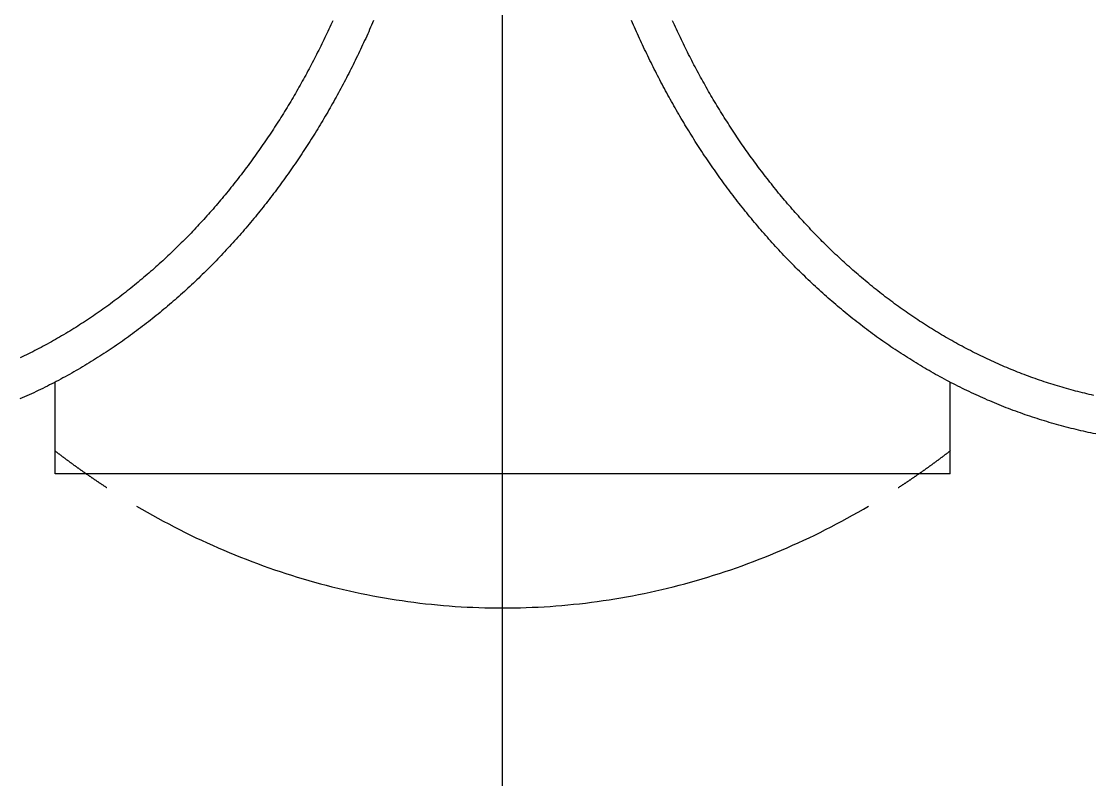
# Model space of a CAD drawing. Extents: x -19.7 to 11.1, y -32.4 to 38.9.
# Drawn here: x -3.23 to 3.96, y 22.77 to 27.85 of the extents above; entities that cross this region are included whole.
import ezdxf

# ---------------------------------------------------------------- set-up
doc = ezdxf.new("R2010")
doc.units = 0
doc.linetypes.add('CENTER', pattern=[50.8, 31.75, -6.35, 6.35, -6.35])
doc.layers.get('0').update_dxf_attribs({"linetype": 'CONTINUOUS'})
doc.layers.add('CENTER', color=1, linetype='CENTER')

msp = doc.modelspace()

# ---------------------------------------------------------------- linework, layer by layer
at = {"color": 7, "linetype": 'CONTINUOUS'}
for p, q in [((-3, 24.820271), (-3, 25.433646)), ((3, 24.820271), (3, 25.433646)), ((3, 24.820271), (-3, 24.820271))]:
    msp.add_line(p, q, dxfattribs=at)
at = {"color": 7}
for points in [[(-0.865237, 27.8571, 0), (-0.871691, 27.8421, 0), (-0.878186, 27.8272, 0), (-0.884723, 27.8122, 0), (-0.891302, 27.7973, 0), (-0.897923, 27.7824, 0), (-0.904586, 27.7675, 0), (-0.911291, 27.7526, 0), (-0.918038, 27.7378, 0), (-0.924828, 27.7229, 0), (-0.931659, 27.7081, 0), (-0.938533, 27.6933, 0), (-0.945449, 27.6785, 0), (-0.952407, 27.6638, 0), (-0.959407, 27.649, 0), (-0.96645, 27.6343, 0), (-0.973535, 27.6195, 0), (-0.980663, 27.6048, 0), (-0.987833, 27.5902, 0), (-0.995046, 27.5755, 0), (-1.0023, 27.5609, 0), (-1.0096, 27.5462, 0), (-1.01694, 27.5316, 0), (-1.02432, 27.517, 0), (-1.03175, 27.5025, 0), (-1.03922, 27.4879, 0), (-1.04673, 27.4734, 0), (-1.05428, 27.4589, 0), (-1.06188, 27.4444, 0), (-1.06952, 27.4299, 0), (-1.0772, 27.4155, 0), (-1.08492, 27.401, 0), (-1.09269, 27.3866, 0), (-1.1005, 27.3722, 0), (-1.10836, 27.3578, 0), (-1.11625, 27.3435, 0), (-1.12419, 27.3292, 0), (-1.13218, 27.3148, 0), (-1.1402, 27.3006, 0), (-1.14827, 27.2863, 0), (-1.15638, 27.272, 0), (-1.16454, 27.2578, 0), (-1.17274, 27.2436, 0), (-1.18098, 27.2294, 0), (-1.18926, 27.2153, 0), (-1.19758, 27.2012, 0), (-1.20595, 27.1871, 0), (-1.21436, 27.173, 0), (-1.22281, 27.1589, 0), (-1.23131, 27.1449, 0), (-1.23985, 27.1309, 0), (-1.24843, 27.1169, 0), (-1.25705, 27.1029, 0), (-1.26572, 27.089, 0), (-1.27442, 27.0751, 0), (-1.28318, 27.0612, 0), (-1.29197, 27.0474, 0), (-1.3008, 27.0335, 0), (-1.30968, 27.0197, 0), (-1.3186, 27.006, 0), (-1.32757, 26.9922, 0), (-1.33657, 26.9785, 0), (-1.34562, 26.9648, 0), (-1.35471, 26.9511, 0), (-1.36385, 26.9375, 0), (-1.37302, 26.9239, 0), (-1.38224, 26.9103, 0), (-1.3915, 26.8968, 0), (-1.40081, 26.8832, 0), (-1.41016, 26.8697, 0), (-1.41955, 26.8563, 0), (-1.42898, 26.8428, 0), (-1.43845, 26.8294, 0), (-1.44797, 26.816, 0), (-1.45753, 26.8027, 0), (-1.46713, 26.7894, 0), (-1.47678, 26.7761, 0), (-1.48647, 26.7628, 0), (-1.4962, 26.7496, 0), (-1.50597, 26.7364, 0), (-1.51578, 26.7232, 0), (-1.52564, 26.7101, 0), (-1.53554, 26.697, 0), (-1.54549, 26.6839, 0), (-1.55547, 26.6709, 0), (-1.5655, 26.6579, 0), (-1.57557, 26.6449, 0), (-1.58569, 26.6319, 0), (-1.59585, 26.619, 0), (-1.60605, 26.6061, 0), (-1.61629, 26.5933, 0), (-1.62657, 26.5805, 0), (-1.6369, 26.5677, 0), (-1.64727, 26.555, 0), (-1.65768, 26.5422, 0), (-1.66814, 26.5296, 0), (-1.67864, 26.5169, 0), (-1.68918, 26.5043, 0), (-1.69976, 26.4917, 0), (-1.71039, 26.4792, 0), (-1.72106, 26.4667, 0), (-1.73177, 26.4542, 0), (-1.74252, 26.4418, 0), (-1.75332, 26.4294, 0), (-1.76416, 26.417, 0), (-1.77504, 26.4047, 0), (-1.78597, 26.3924, 0), (-1.79693, 26.3801, 0), (-1.80795, 26.3679, 0), (-1.819, 26.3557, 0), (-1.83009, 26.3436, 0), (-1.84123, 26.3315, 0), (-1.85241, 26.3194, 0), (-1.86364, 26.3074, 0), (-1.87491, 26.2954, 0), (-1.88622, 26.2834, 0), (-1.89757, 26.2715, 0), (-1.90896, 26.2596, 0), (-1.9204, 26.2478, 0), (-1.93189, 26.236, 0), (-1.94341, 26.2242, 0), (-1.95498, 26.2125, 0), (-1.9666, 26.2008, 0), (-1.97826, 26.1891, 0), (-1.98996, 26.1775, 0), (-2.00171, 26.1659, 0), (-2.0135, 26.1544, 0), (-2.02533, 26.1429, 0), (-2.03721, 26.1314, 0), (-2.04913, 26.12, 0), (-2.0611, 26.1087, 0), (-2.07311, 26.0973, 0), (-2.08516, 26.086, 0), (-2.09726, 26.0748, 0), (-2.1094, 26.0636, 0), (-2.12158, 26.0524, 0), (-2.13381, 26.0413, 0), (-2.14608, 26.0302, 0), (-2.1584, 26.0192, 0), (-2.17076, 26.0082, 0), (-2.18317, 25.9972, 0), (-2.19561, 25.9863, 0), (-2.20811, 25.9754, 0), (-2.22064, 25.9646, 0), (-2.23322, 25.9538, 0), (-2.24584, 25.9431, 0), (-2.25851, 25.9324, 0), (-2.27122, 25.9218, 0), (-2.28397, 25.9112, 0), (-2.29677, 25.9006, 0), (-2.30961, 25.8901, 0), (-2.3225, 25.8797, 0), (-2.33543, 25.8693, 0), (-2.3484, 25.8589, 0), (-2.36142, 25.8486, 0), (-2.37448, 25.8383, 0), (-2.38758, 25.8281, 0), (-2.40073, 25.8179, 0), (-2.41392, 25.8078, 0), (-2.42716, 25.7977, 0), (-2.44044, 25.7877, 0), (-2.45376, 25.7777, 0), (-2.46713, 25.7678, 0), (-2.48054, 25.7579, 0), (-2.49399, 25.7481, 0), (-2.50749, 25.7383, 0), (-2.52103, 25.7285, 0), (-2.53462, 25.7189, 0), (-2.54825, 25.7092, 0), (-2.56192, 25.6997, 0), (-2.57564, 25.6901, 0), (-2.5894, 25.6807, 0), (-2.6032, 25.6712, 0), (-2.61705, 25.6619, 0), (-2.63094, 25.6526, 0), (-2.64487, 25.6433, 0), (-2.65885, 25.6341, 0), (-2.67287, 25.6249, 0), (-2.68694, 25.6158, 0), (-2.70105, 25.6068, 0), (-2.7152, 25.5978, 0), (-2.7294, 25.5888, 0), (-2.74364, 25.58, 0), (-2.75792, 25.5711, 0), (-2.77225, 25.5624, 0), (-2.78662, 25.5536, 0), (-2.80103, 25.545, 0), (-2.81549, 25.5364, 0), (-2.82999, 25.5278, 0), (-2.84453, 25.5193, 0), (-2.85912, 25.5109, 0), (-2.87374, 25.5025, 0), (-2.8884, 25.4942, 0), (-2.90311, 25.486, 0), (-2.91785, 25.4778, 0), (-2.93263, 25.4697, 0), (-2.94745, 25.4616, 0), (-2.96231, 25.4536, 0), (-2.97721, 25.4457, 0), (-2.99214, 25.4378, 0), (-3.00712, 25.43, 0), (-3.02213, 25.4223, 0), (-3.03717, 25.4146, 0), (-3.05225, 25.407, 0), (-3.06737, 25.3995, 0), (-3.08252, 25.392, 0), (-3.09771, 25.3846, 0), (-3.11294, 25.3772, 0), (-3.12819, 25.3699, 0), (-3.14348, 25.3627, 0), (-3.15881, 25.3556, 0), (-3.17417, 25.3485, 0), (-3.18956, 25.3415, 0), (-3.20498, 25.3345, 0), (-3.22044, 25.3276, 0), (-3.23593, 25.3208, 0)], [(-1.13907, 27.8557, 0), (-1.14553, 27.8415, 0), (-1.15203, 27.8273, 0), (-1.15857, 27.8131, 0), (-1.16515, 27.7989, 0), (-1.17177, 27.7847, 0), (-1.17843, 27.7706, 0), (-1.18513, 27.7565, 0), (-1.19187, 27.7424, 0), (-1.19865, 27.7283, 0), (-1.20548, 27.7142, 0), (-1.21234, 27.7002, 0), (-1.21924, 27.6861, 0), (-1.22618, 27.6721, 0), (-1.23316, 27.6581, 0), (-1.24018, 27.6442, 0), (-1.24724, 27.6302, 0), (-1.25434, 27.6163, 0), (-1.26148, 27.6024, 0), (-1.26866, 27.5885, 0), (-1.27588, 27.5746, 0), (-1.28315, 27.5607, 0), (-1.29045, 27.5469, 0), (-1.29779, 27.5331, 0), (-1.30518, 27.5193, 0), (-1.3126, 27.5055, 0), (-1.32006, 27.4918, 0), (-1.32757, 27.478, 0), (-1.33511, 27.4643, 0), (-1.3427, 27.4506, 0), (-1.35033, 27.437, 0), (-1.35799, 27.4233, 0), (-1.3657, 27.4097, 0), (-1.37345, 27.3961, 0), (-1.38124, 27.3825, 0), (-1.38906, 27.3689, 0), (-1.39693, 27.3554, 0), (-1.40484, 27.3419, 0), (-1.41279, 27.3284, 0), (-1.42077, 27.3149, 0), (-1.4288, 27.3015, 0), (-1.43687, 27.2881, 0), (-1.44497, 27.2747, 0), (-1.45312, 27.2613, 0), (-1.46131, 27.248, 0), (-1.46953, 27.2347, 0), (-1.4778, 27.2214, 0), (-1.48611, 27.2081, 0), (-1.49445, 27.1949, 0), (-1.50284, 27.1817, 0), (-1.51126, 27.1685, 0), (-1.51973, 27.1553, 0), (-1.52823, 27.1422, 0), (-1.53678, 27.1291, 0), (-1.54536, 27.116, 0), (-1.55398, 27.103, 0), (-1.56265, 27.09, 0), (-1.57135, 27.077, 0), (-1.58009, 27.064, 0), (-1.58888, 27.0511, 0), (-1.5977, 27.0381, 0), (-1.60656, 27.0253, 0), (-1.61546, 27.0124, 0), (-1.6244, 26.9996, 0), (-1.63338, 26.9868, 0), (-1.6424, 26.974, 0), (-1.65146, 26.9613, 0), (-1.66056, 26.9486, 0), (-1.6697, 26.9359, 0), (-1.67888, 26.9233, 0), (-1.6881, 26.9106, 0), (-1.69735, 26.8981, 0), (-1.70665, 26.8855, 0), (-1.71599, 26.873, 0), (-1.72536, 26.8605, 0), (-1.73478, 26.848, 0), (-1.74423, 26.8356, 0), (-1.75373, 26.8232, 0), (-1.76326, 26.8108, 0), (-1.77283, 26.7985, 0), (-1.78245, 26.7862, 0), (-1.7921, 26.7739, 0), (-1.80179, 26.7617, 0), (-1.81152, 26.7495, 0), (-1.82129, 26.7373, 0), (-1.8311, 26.7252, 0), (-1.84095, 26.713, 0), (-1.85084, 26.701, 0), (-1.86076, 26.6889, 0), (-1.87073, 26.6769, 0), (-1.88074, 26.665, 0), (-1.89078, 26.653, 0), (-1.90086, 26.6411, 0), (-1.91099, 26.6292, 0), (-1.92115, 26.6174, 0), (-1.93135, 26.6056, 0), (-1.94159, 26.5939, 0), (-1.95188, 26.5821, 0), (-1.9622, 26.5704, 0), (-1.97255, 26.5588, 0), (-1.98295, 26.5472, 0), (-1.99339, 26.5356, 0), (-2.00387, 26.524, 0), (-2.01438, 26.5125, 0), (-2.02494, 26.501, 0), (-2.03553, 26.4896, 0), (-2.04616, 26.4782, 0), (-2.05683, 26.4668, 0), (-2.06755, 26.4555, 0), (-2.0783, 26.4442, 0), (-2.08909, 26.433, 0), (-2.09992, 26.4218, 0), (-2.11078, 26.4106, 0), (-2.12169, 26.3995, 0), (-2.13264, 26.3884, 0), (-2.14363, 26.3773, 0), (-2.15466, 26.3663, 0), (-2.16573, 26.3553, 0), (-2.17684, 26.3443, 0), (-2.18799, 26.3334, 0), (-2.19918, 26.3226, 0), (-2.21041, 26.3117, 0), (-2.22168, 26.3009, 0), (-2.23299, 26.2902, 0), (-2.24434, 26.2795, 0), (-2.25573, 26.2688, 0), (-2.26716, 26.2582, 0), (-2.27863, 26.2476, 0), (-2.29014, 26.237, 0), (-2.30168, 26.2265, 0), (-2.31327, 26.2161, 0), (-2.3249, 26.2057, 0), (-2.33657, 26.1953, 0), (-2.34827, 26.1849, 0), (-2.36002, 26.1746, 0), (-2.37181, 26.1644, 0), (-2.38363, 26.1542, 0), (-2.3955, 26.144, 0), (-2.4074, 26.1339, 0), (-2.41935, 26.1238, 0), (-2.43133, 26.1138, 0), (-2.44336, 26.1038, 0), (-2.45542, 26.0939, 0), (-2.46752, 26.084, 0), (-2.47966, 26.0741, 0), (-2.49184, 26.0643, 0), (-2.50407, 26.0545, 0), (-2.51633, 26.0448, 0), (-2.52863, 26.0351, 0), (-2.54097, 26.0255, 0), (-2.55334, 26.0159, 0), (-2.56576, 26.0064, 0), (-2.57822, 25.9969, 0), (-2.59072, 25.9875, 0), (-2.60325, 25.9781, 0), (-2.61583, 25.9687, 0), (-2.62844, 25.9595, 0), (-2.64109, 25.9502, 0), (-2.65379, 25.941, 0), (-2.66652, 25.9319, 0), (-2.67929, 25.9228, 0), (-2.6921, 25.9137, 0), (-2.70495, 25.9047, 0), (-2.71784, 25.8958, 0), (-2.73077, 25.8869, 0), (-2.74373, 25.878, 0), (-2.75674, 25.8692, 0), (-2.76978, 25.8605, 0), (-2.78287, 25.8518, 0), (-2.79599, 25.8431, 0), (-2.80915, 25.8345, 0), (-2.82235, 25.826, 0), (-2.83559, 25.8175, 0), (-2.84887, 25.809, 0), (-2.86219, 25.8007, 0), (-2.87554, 25.7923, 0), (-2.88894, 25.784, 0), (-2.90237, 25.7758, 0), (-2.91585, 25.7676, 0), (-2.92936, 25.7595, 0), (-2.94291, 25.7515, 0), (-2.9565, 25.7435, 0), (-2.97012, 25.7355, 0), (-2.98378, 25.7276, 0), (-2.99748, 25.7198, 0), (-3.01121, 25.712, 0), (-3.02498, 25.7043, 0), (-3.03878, 25.6966, 0), (-3.05262, 25.689, 0), (-3.06649, 25.6815, 0), (-3.08039, 25.674, 0), (-3.09433, 25.6666, 0), (-3.1083, 25.6592, 0), (-3.1223, 25.6519, 0), (-3.13634, 25.6447, 0), (-3.15041, 25.6375, 0), (-3.16451, 25.6304, 0), (-3.17864, 25.6233, 0), (-3.1928, 25.6163, 0), (-3.207, 25.6094, 0), (-3.22122, 25.6025, 0), (-3.23548, 25.5957, 0)], [(3.97647, 25.087, 0), (3.95992, 25.0903, 0), (3.94339, 25.0937, 0), (3.92687, 25.0972, 0), (3.91037, 25.1008, 0), (3.89388, 25.1045, 0), (3.8774, 25.1082, 0), (3.86094, 25.112, 0), (3.8445, 25.1159, 0), (3.82808, 25.1199, 0), (3.81167, 25.1239, 0), (3.79528, 25.128, 0), (3.7789, 25.1322, 0), (3.76255, 25.1365, 0), (3.74621, 25.1409, 0), (3.72989, 25.1453, 0), (3.7136, 25.1499, 0), (3.69732, 25.1545, 0), (3.68106, 25.1592, 0), (3.66482, 25.1639, 0), (3.64861, 25.1688, 0), (3.63241, 25.1737, 0), (3.61624, 25.1787, 0), (3.6001, 25.1837, 0), (3.58398, 25.1889, 0), (3.56788, 25.1941, 0), (3.5518, 25.1994, 0), (3.53575, 25.2048, 0), (3.51973, 25.2102, 0), (3.50372, 25.2157, 0), (3.48775, 25.2213, 0), (3.4718, 25.227, 0), (3.45588, 25.2328, 0), (3.43998, 25.2386, 0), (3.42411, 25.2445, 0), (3.40827, 25.2504, 0), (3.39246, 25.2565, 0), (3.37667, 25.2626, 0), (3.36091, 25.2688, 0), (3.34518, 25.275, 0), (3.32949, 25.2814, 0), (3.31381, 25.2877, 0), (3.29817, 25.2942, 0), (3.28256, 25.3008, 0), (3.26698, 25.3074, 0), (3.25143, 25.314, 0), (3.23592, 25.3208, 0), (3.22043, 25.3276, 0), (3.20497, 25.3345, 0), (3.18955, 25.3414, 0), (3.17416, 25.3484, 0), (3.15881, 25.3555, 0), (3.14348, 25.3627, 0), (3.12819, 25.3699, 0), (3.11294, 25.3772, 0), (3.09771, 25.3845, 0), (3.08253, 25.392, 0), (3.06738, 25.3995, 0), (3.05226, 25.407, 0), (3.03718, 25.4146, 0), (3.02213, 25.4223, 0), (3.00713, 25.43, 0), (2.99215, 25.4378, 0), (2.97722, 25.4457, 0), (2.96232, 25.4536, 0), (2.94746, 25.4616, 0), (2.93264, 25.4697, 0), (2.91786, 25.4778, 0), (2.90312, 25.486, 0), (2.88841, 25.4942, 0), (2.87375, 25.5026, 0), (2.85913, 25.5109, 0), (2.84454, 25.5193, 0), (2.83, 25.5278, 0), (2.8155, 25.5364, 0), (2.80103, 25.545, 0), (2.78661, 25.5536, 0), (2.77224, 25.5624, 0), (2.7579, 25.5711, 0), (2.74361, 25.58, 0), (2.72937, 25.5889, 0), (2.71517, 25.5978, 0), (2.70101, 25.6068, 0), (2.68689, 25.6159, 0), (2.67282, 25.625, 0), (2.6588, 25.6341, 0), (2.64481, 25.6433, 0), (2.63088, 25.6526, 0), (2.61698, 25.6619, 0), (2.60313, 25.6713, 0), (2.58932, 25.6807, 0), (2.57556, 25.6902, 0), (2.56184, 25.6997, 0), (2.54817, 25.7093, 0), (2.53454, 25.7189, 0), (2.52095, 25.7286, 0), (2.50741, 25.7383, 0), (2.49391, 25.7481, 0), (2.48045, 25.758, 0), (2.46704, 25.7678, 0), (2.45367, 25.7778, 0), (2.44035, 25.7878, 0), (2.42707, 25.7978, 0), (2.41383, 25.8079, 0), (2.40064, 25.818, 0), (2.38749, 25.8282, 0), (2.37439, 25.8384, 0), (2.36133, 25.8487, 0), (2.34831, 25.859, 0), (2.33534, 25.8693, 0), (2.32241, 25.8798, 0), (2.30953, 25.8902, 0), (2.29668, 25.9007, 0), (2.28389, 25.9113, 0), (2.27114, 25.9219, 0), (2.25843, 25.9325, 0), (2.24576, 25.9432, 0), (2.23314, 25.9539, 0), (2.22056, 25.9647, 0), (2.20803, 25.9755, 0), (2.19554, 25.9864, 0), (2.18309, 25.9973, 0), (2.17069, 26.0082, 0), (2.15834, 26.0192, 0), (2.14602, 26.0303, 0), (2.13375, 26.0413, 0), (2.12153, 26.0525, 0), (2.10934, 26.0636, 0), (2.09721, 26.0748, 0), (2.08511, 26.0861, 0), (2.07306, 26.0974, 0), (2.06105, 26.1087, 0), (2.04909, 26.1201, 0), (2.03717, 26.1315, 0), (2.0253, 26.1429, 0), (2.01347, 26.1544, 0), (2.00168, 26.166, 0), (1.98994, 26.1775, 0), (1.97824, 26.1891, 0), (1.96658, 26.2008, 0), (1.95497, 26.2125, 0), (1.94341, 26.2242, 0), (1.93188, 26.236, 0), (1.9204, 26.2478, 0), (1.90896, 26.2596, 0), (1.89757, 26.2715, 0), (1.88621, 26.2834, 0), (1.8749, 26.2954, 0), (1.86363, 26.3074, 0), (1.85241, 26.3194, 0), (1.84123, 26.3315, 0), (1.83009, 26.3436, 0), (1.81899, 26.3557, 0), (1.80794, 26.3679, 0), (1.79693, 26.3801, 0), (1.78596, 26.3924, 0), (1.77504, 26.4047, 0), (1.76415, 26.417, 0), (1.75331, 26.4294, 0), (1.74252, 26.4418, 0), (1.73176, 26.4542, 0), (1.72105, 26.4667, 0), (1.71038, 26.4792, 0), (1.69976, 26.4917, 0), (1.68917, 26.5043, 0), (1.67863, 26.5169, 0), (1.66814, 26.5296, 0), (1.65768, 26.5422, 0), (1.64727, 26.5549, 0), (1.6369, 26.5677, 0), (1.62657, 26.5805, 0), (1.61629, 26.5933, 0), (1.60605, 26.6061, 0), (1.59585, 26.619, 0), (1.58569, 26.6319, 0), (1.57558, 26.6449, 0), (1.56551, 26.6579, 0), (1.55548, 26.6709, 0), (1.54549, 26.6839, 0), (1.53555, 26.697, 0), (1.52565, 26.7101, 0), (1.51579, 26.7232, 0), (1.50598, 26.7364, 0), (1.4962, 26.7496, 0), (1.48647, 26.7628, 0), (1.47679, 26.7761, 0), (1.46714, 26.7894, 0), (1.45754, 26.8027, 0), (1.44798, 26.816, 0), (1.43846, 26.8294, 0), (1.42899, 26.8428, 0), (1.41956, 26.8563, 0), (1.41017, 26.8697, 0), (1.40082, 26.8832, 0), (1.39152, 26.8967, 0), (1.38225, 26.9103, 0), (1.37304, 26.9239, 0), (1.36386, 26.9375, 0), (1.35473, 26.9511, 0), (1.34563, 26.9648, 0), (1.33659, 26.9785, 0), (1.32758, 26.9922, 0), (1.31862, 27.006, 0), (1.30969, 27.0197, 0), (1.30082, 27.0335, 0), (1.29198, 27.0474, 0), (1.28319, 27.0612, 0), (1.27443, 27.0751, 0), (1.26573, 27.089, 0), (1.25706, 27.1029, 0), (1.24844, 27.1169, 0), (1.23985, 27.1309, 0), (1.23132, 27.1449, 0), (1.22282, 27.1589, 0), (1.21437, 27.173, 0), (1.20596, 27.187, 0), (1.19759, 27.2012, 0), (1.18927, 27.2153, 0), (1.18099, 27.2294, 0), (1.17275, 27.2436, 0), (1.16456, 27.2578, 0), (1.15641, 27.272, 0), (1.1483, 27.2862, 0), (1.14023, 27.3005, 0), (1.13221, 27.3148, 0), (1.12423, 27.3291, 0), (1.11629, 27.3434, 0), (1.1084, 27.3578, 0), (1.10054, 27.3721, 0), (1.09273, 27.3865, 0), (1.08497, 27.4009, 0), (1.07724, 27.4154, 0), (1.06956, 27.4298, 0), (1.06192, 27.4443, 0), (1.05433, 27.4588, 0), (1.04677, 27.4733, 0), (1.03926, 27.4878, 0), (1.03179, 27.5024, 0), (1.02437, 27.517, 0), (1.01698, 27.5316, 0), (1.00964, 27.5462, 0), (1.00234, 27.5608, 0), (0.995087, 27.5755, 0), (0.987873, 27.5901, 0), (0.980701, 27.6048, 0), (0.973572, 27.6195, 0), (0.966485, 27.6342, 0), (0.95944, 27.649, 0), (0.952437, 27.6637, 0), (0.945477, 27.6785, 0), (0.938558, 27.6933, 0), (0.931682, 27.7081, 0), (0.924848, 27.723, 0), (0.918056, 27.7378, 0), (0.911307, 27.7527, 0), (0.904599, 27.7676, 0), (0.897933, 27.7825, 0), (0.891309, 27.7974, 0), (0.884728, 27.8123, 0), (0.878188, 27.8272, 0), (0.87169, 27.8422, 0), (0.865234, 27.8572, 0)], [(3.96391, 25.345, 0), (3.94859, 25.3484, 0), (3.93329, 25.3519, 0), (3.918, 25.3554, 0), (3.90272, 25.359, 0), (3.88746, 25.3627, 0), (3.87221, 25.3665, 0), (3.85698, 25.3703, 0), (3.84176, 25.3742, 0), (3.82656, 25.3782, 0), (3.81137, 25.3823, 0), (3.7962, 25.3864, 0), (3.78105, 25.3906, 0), (3.76591, 25.3949, 0), (3.75079, 25.3992, 0), (3.73569, 25.4037, 0), (3.7206, 25.4082, 0), (3.70554, 25.4127, 0), (3.69049, 25.4174, 0), (3.67547, 25.4221, 0), (3.66046, 25.4269, 0), (3.64548, 25.4317, 0), (3.63051, 25.4367, 0), (3.61557, 25.4417, 0), (3.60065, 25.4468, 0), (3.58574, 25.4519, 0), (3.57087, 25.4571, 0), (3.55601, 25.4624, 0), (3.54118, 25.4677, 0), (3.52637, 25.4732, 0), (3.51158, 25.4787, 0), (3.49682, 25.4842, 0), (3.48208, 25.4899, 0), (3.46736, 25.4955, 0), (3.45267, 25.5013, 0), (3.438, 25.5071, 0), (3.42336, 25.513, 0), (3.40875, 25.519, 0), (3.39416, 25.525, 0), (3.37959, 25.5311, 0), (3.36506, 25.5373, 0), (3.35055, 25.5435, 0), (3.33607, 25.5498, 0), (3.32161, 25.5562, 0), (3.30718, 25.5626, 0), (3.29278, 25.5691, 0), (3.27841, 25.5757, 0), (3.26407, 25.5823, 0), (3.24976, 25.589, 0), (3.23548, 25.5957, 0), (3.22122, 25.6025, 0), (3.207, 25.6094, 0), (3.19281, 25.6163, 0), (3.17865, 25.6233, 0), (3.16451, 25.6304, 0), (3.15042, 25.6375, 0), (3.13635, 25.6447, 0), (3.12231, 25.6519, 0), (3.10831, 25.6592, 0), (3.09434, 25.6666, 0), (3.0804, 25.674, 0), (3.0665, 25.6815, 0), (3.05263, 25.689, 0), (3.03879, 25.6966, 0), (3.02499, 25.7043, 0), (3.01122, 25.712, 0), (2.99749, 25.7198, 0), (2.98379, 25.7276, 0), (2.97013, 25.7355, 0), (2.9565, 25.7435, 0), (2.94291, 25.7515, 0), (2.92936, 25.7595, 0), (2.91584, 25.7677, 0), (2.90236, 25.7758, 0), (2.88892, 25.7841, 0), (2.87552, 25.7923, 0), (2.86216, 25.8007, 0), (2.84884, 25.8091, 0), (2.83556, 25.8175, 0), (2.82231, 25.826, 0), (2.80911, 25.8346, 0), (2.79594, 25.8432, 0), (2.78281, 25.8518, 0), (2.76973, 25.8605, 0), (2.75668, 25.8693, 0), (2.74367, 25.8781, 0), (2.7307, 25.8869, 0), (2.71777, 25.8958, 0), (2.70488, 25.9048, 0), (2.69203, 25.9138, 0), (2.67922, 25.9228, 0), (2.66644, 25.9319, 0), (2.65371, 25.9411, 0), (2.64101, 25.9503, 0), (2.62836, 25.9595, 0), (2.61574, 25.9688, 0), (2.60317, 25.9782, 0), (2.59063, 25.9875, 0), (2.57813, 25.997, 0), (2.56568, 26.0065, 0), (2.55326, 26.016, 0), (2.54088, 26.0256, 0), (2.52854, 26.0352, 0), (2.51624, 26.0449, 0), (2.50398, 26.0546, 0), (2.49176, 26.0644, 0), (2.47958, 26.0742, 0), (2.46744, 26.084, 0), (2.45534, 26.0939, 0), (2.44328, 26.1039, 0), (2.43125, 26.1139, 0), (2.41927, 26.1239, 0), (2.40733, 26.134, 0), (2.39542, 26.1441, 0), (2.38356, 26.1543, 0), (2.37174, 26.1645, 0), (2.35995, 26.1747, 0), (2.34821, 26.185, 0), (2.3365, 26.1953, 0), (2.32484, 26.2057, 0), (2.31321, 26.2161, 0), (2.30163, 26.2266, 0), (2.29008, 26.2371, 0), (2.27858, 26.2477, 0), (2.26711, 26.2582, 0), (2.25569, 26.2689, 0), (2.2443, 26.2795, 0), (2.23295, 26.2902, 0), (2.22165, 26.301, 0), (2.21038, 26.3118, 0), (2.19915, 26.3226, 0), (2.18797, 26.3335, 0), (2.17682, 26.3444, 0), (2.16571, 26.3553, 0), (2.15465, 26.3663, 0), (2.14362, 26.3773, 0), (2.13264, 26.3884, 0), (2.12169, 26.3995, 0), (2.11078, 26.4106, 0), (2.09991, 26.4218, 0), (2.08908, 26.433, 0), (2.07829, 26.4442, 0), (2.06754, 26.4555, 0), (2.05683, 26.4668, 0), (2.04616, 26.4782, 0), (2.03553, 26.4896, 0), (2.02493, 26.501, 0), (2.01438, 26.5125, 0), (2.00386, 26.524, 0), (1.99338, 26.5356, 0), (1.98295, 26.5472, 0), (1.97255, 26.5588, 0), (1.96219, 26.5704, 0), (1.95187, 26.5821, 0), (1.94159, 26.5939, 0), (1.93135, 26.6056, 0), (1.92115, 26.6174, 0), (1.91098, 26.6292, 0), (1.90086, 26.6411, 0), (1.89078, 26.653, 0), (1.88073, 26.665, 0), (1.87073, 26.6769, 0), (1.86076, 26.6889, 0), (1.85083, 26.701, 0), (1.84094, 26.713, 0), (1.8311, 26.7251, 0), (1.82129, 26.7373, 0), (1.81152, 26.7495, 0), (1.80179, 26.7617, 0), (1.7921, 26.7739, 0), (1.78245, 26.7862, 0), (1.77283, 26.7985, 0), (1.76326, 26.8108, 0), (1.75373, 26.8232, 0), (1.74423, 26.8356, 0), (1.73478, 26.848, 0), (1.72537, 26.8605, 0), (1.71599, 26.873, 0), (1.70665, 26.8855, 0), (1.69736, 26.898, 0), (1.6881, 26.9106, 0), (1.67888, 26.9232, 0), (1.66971, 26.9359, 0), (1.66057, 26.9486, 0), (1.65147, 26.9613, 0), (1.64241, 26.974, 0), (1.63339, 26.9868, 0), (1.62441, 26.9996, 0), (1.61547, 27.0124, 0), (1.60657, 27.0252, 0), (1.59771, 27.0381, 0), (1.58888, 27.051, 0), (1.5801, 27.064, 0), (1.57136, 27.0769, 0), (1.56266, 27.0899, 0), (1.55399, 27.103, 0), (1.54537, 27.116, 0), (1.53678, 27.1291, 0), (1.52824, 27.1422, 0), (1.51973, 27.1553, 0), (1.51127, 27.1685, 0), (1.50284, 27.1817, 0), (1.49446, 27.1949, 0), (1.48611, 27.2081, 0), (1.47781, 27.2214, 0), (1.46954, 27.2347, 0), (1.46131, 27.248, 0), (1.45312, 27.2613, 0), (1.44498, 27.2747, 0), (1.43687, 27.2881, 0), (1.4288, 27.3015, 0), (1.42078, 27.3149, 0), (1.41279, 27.3284, 0), (1.40485, 27.3419, 0), (1.39694, 27.3554, 0), (1.38908, 27.3689, 0), (1.38125, 27.3825, 0), (1.37347, 27.396, 0), (1.36573, 27.4096, 0), (1.35802, 27.4233, 0), (1.35036, 27.4369, 0), (1.34273, 27.4506, 0), (1.33515, 27.4643, 0), (1.32761, 27.478, 0), (1.32011, 27.4917, 0), (1.31264, 27.5054, 0), (1.30522, 27.5192, 0), (1.29784, 27.533, 0), (1.2905, 27.5468, 0), (1.28319, 27.5607, 0), (1.27593, 27.5745, 0), (1.26871, 27.5884, 0), (1.26153, 27.6023, 0), (1.25439, 27.6162, 0), (1.24728, 27.6302, 0), (1.24022, 27.6441, 0), (1.2332, 27.6581, 0), (1.22622, 27.6721, 0), (1.21928, 27.6861, 0), (1.21237, 27.7001, 0), (1.20551, 27.7142, 0), (1.19869, 27.7283, 0), (1.19191, 27.7424, 0), (1.18517, 27.7565, 0), (1.17846, 27.7706, 0), (1.1718, 27.7847, 0), (1.16518, 27.7989, 0), (1.1586, 27.8131, 0), (1.15205, 27.8273, 0), (1.14555, 27.8415, 0), (1.13909, 27.8557, 0)]]:
    msp.add_polyline3d(points, dxfattribs=at)
at = {"color": 7, "linetype": 'CONTINUOUS'}
for points in [[(-3.00291, 24.9746, 0), (-3.00024, 24.9725, 0), (-2.99757, 24.9705, 0), (-2.99489, 24.9684, 0), (-2.99222, 24.9664, 0), (-2.98954, 24.9643, 0), (-2.98686, 24.9623, 0), (-2.98419, 24.9602, 0), (-2.98151, 24.9582, 0), (-2.97883, 24.9562, 0), (-2.97615, 24.9541, 0), (-2.97347, 24.9521, 0), (-2.97078, 24.95, 0), (-2.9681, 24.948, 0), (-2.96541, 24.946, 0), (-2.96273, 24.9439, 0), (-2.96004, 24.9419, 0), (-2.95735, 24.9399, 0), (-2.95466, 24.9379, 0), (-2.95197, 24.9358, 0), (-2.94928, 24.9338, 0), (-2.94659, 24.9318, 0), (-2.9439, 24.9298, 0), (-2.94121, 24.9278, 0), (-2.93851, 24.9258, 0), (-2.93581, 24.9237, 0), (-2.93312, 24.9217, 0), (-2.93042, 24.9197, 0), (-2.92772, 24.9177, 0), (-2.92502, 24.9157, 0), (-2.92232, 24.9137, 0), (-2.91962, 24.9117, 0), (-2.91692, 24.9097, 0), (-2.91421, 24.9077, 0), (-2.91151, 24.9057, 0), (-2.9088, 24.9037, 0), (-2.9061, 24.9017, 0), (-2.90339, 24.8997, 0), (-2.90068, 24.8977, 0), (-2.89797, 24.8958, 0), (-2.89526, 24.8938, 0), (-2.89255, 24.8918, 0), (-2.88984, 24.8898, 0), (-2.88712, 24.8878, 0), (-2.88441, 24.8859, 0), (-2.88169, 24.8839, 0), (-2.87898, 24.8819, 0), (-2.87626, 24.8799, 0), (-2.87354, 24.878, 0), (-2.87082, 24.876, 0), (-2.8681, 24.874, 0), (-2.86538, 24.8721, 0), (-2.86266, 24.8701, 0), (-2.85994, 24.8681, 0), (-2.85721, 24.8662, 0), (-2.85449, 24.8642, 0), (-2.85176, 24.8623, 0), (-2.84903, 24.8603, 0), (-2.84631, 24.8584, 0), (-2.84358, 24.8564, 0), (-2.84085, 24.8545, 0), (-2.83812, 24.8525, 0), (-2.83538, 24.8506, 0), (-2.83265, 24.8486, 0), (-2.82992, 24.8467, 0), (-2.82718, 24.8448, 0), (-2.82445, 24.8428, 0), (-2.82171, 24.8409, 0), (-2.81897, 24.839, 0), (-2.81624, 24.837, 0), (-2.8135, 24.8351, 0), (-2.81076, 24.8332, 0), (-2.80802, 24.8313, 0), (-2.80527, 24.8293, 0), (-2.80253, 24.8274, 0), (-2.79979, 24.8255, 0), (-2.79704, 24.8236, 0), (-2.7943, 24.8217, 0), (-2.79155, 24.8197, 0), (-2.7888, 24.8178, 0), (-2.78605, 24.8159, 0), (-2.7833, 24.814, 0), (-2.78055, 24.8121, 0), (-2.7778, 24.8102, 0), (-2.77505, 24.8083, 0), (-2.77229, 24.8064, 0), (-2.76954, 24.8045, 0), (-2.76678, 24.8026, 0), (-2.76403, 24.8007, 0), (-2.76127, 24.7988, 0), (-2.75851, 24.7969, 0), (-2.75575, 24.795, 0), (-2.75299, 24.7932, 0), (-2.75023, 24.7913, 0), (-2.74747, 24.7894, 0), (-2.74471, 24.7875, 0), (-2.74195, 24.7856, 0), (-2.73918, 24.7837, 0), (-2.73642, 24.7819, 0), (-2.73365, 24.78, 0), (-2.73088, 24.7781, 0), (-2.72811, 24.7763, 0), (-2.72534, 24.7744, 0), (-2.72257, 24.7725, 0), (-2.7198, 24.7707, 0), (-2.71703, 24.7688, 0), (-2.71426, 24.7669, 0), (-2.71149, 24.7651, 0), (-2.70871, 24.7632, 0), (-2.70594, 24.7614, 0), (-2.70316, 24.7595, 0), (-2.70038, 24.7577, 0), (-2.6976, 24.7558, 0), (-2.69482, 24.754, 0), (-2.69204, 24.7521, 0), (-2.68926, 24.7503, 0), (-2.68648, 24.7484, 0), (-2.6837, 24.7466, 0), (-2.68092, 24.7448, 0), (-2.67813, 24.7429, 0), (-2.67535, 24.7411, 0), (-2.67256, 24.7392, 0), (-2.66977, 24.7374, 0), (-2.66698, 24.7356, 0), (-2.66419, 24.7338, 0), (-2.6614, 24.7319, 0), (-2.65861, 24.7301, 0), (-2.65582, 24.7283, 0), (-2.65303, 24.7265, 0)], [(2.65303, 24.7265, 0), (2.65582, 24.7283, 0), (2.65861, 24.7301, 0), (2.6614, 24.7319, 0), (2.66419, 24.7338, 0), (2.66698, 24.7356, 0), (2.66977, 24.7374, 0), (2.67256, 24.7392, 0), (2.67535, 24.7411, 0), (2.67813, 24.7429, 0), (2.68092, 24.7448, 0), (2.6837, 24.7466, 0), (2.68648, 24.7484, 0), (2.68926, 24.7503, 0), (2.69204, 24.7521, 0), (2.69482, 24.754, 0), (2.6976, 24.7558, 0), (2.70038, 24.7577, 0), (2.70316, 24.7595, 0), (2.70594, 24.7614, 0), (2.70871, 24.7632, 0), (2.71149, 24.7651, 0), (2.71426, 24.7669, 0), (2.71703, 24.7688, 0), (2.7198, 24.7707, 0), (2.72257, 24.7725, 0), (2.72534, 24.7744, 0), (2.72811, 24.7763, 0), (2.73088, 24.7781, 0), (2.73365, 24.78, 0), (2.73642, 24.7819, 0), (2.73918, 24.7837, 0), (2.74195, 24.7856, 0), (2.74471, 24.7875, 0), (2.74747, 24.7894, 0), (2.75023, 24.7913, 0), (2.75299, 24.7932, 0), (2.75575, 24.795, 0), (2.75851, 24.7969, 0), (2.76127, 24.7988, 0), (2.76403, 24.8007, 0), (2.76678, 24.8026, 0), (2.76954, 24.8045, 0), (2.77229, 24.8064, 0), (2.77505, 24.8083, 0), (2.7778, 24.8102, 0), (2.78055, 24.8121, 0), (2.7833, 24.814, 0), (2.78605, 24.8159, 0), (2.7888, 24.8178, 0), (2.79155, 24.8197, 0), (2.7943, 24.8217, 0), (2.79704, 24.8236, 0), (2.79979, 24.8255, 0), (2.80253, 24.8274, 0), (2.80527, 24.8293, 0), (2.80802, 24.8313, 0), (2.81076, 24.8332, 0), (2.8135, 24.8351, 0), (2.81624, 24.837, 0), (2.81897, 24.839, 0), (2.82171, 24.8409, 0), (2.82445, 24.8428, 0), (2.82718, 24.8448, 0), (2.82992, 24.8467, 0), (2.83265, 24.8486, 0), (2.83538, 24.8506, 0), (2.83812, 24.8525, 0), (2.84085, 24.8545, 0), (2.84358, 24.8564, 0), (2.84631, 24.8584, 0), (2.84903, 24.8603, 0), (2.85176, 24.8623, 0), (2.85449, 24.8642, 0), (2.85721, 24.8662, 0), (2.85994, 24.8681, 0), (2.86266, 24.8701, 0), (2.86538, 24.8721, 0), (2.8681, 24.874, 0), (2.87082, 24.876, 0), (2.87354, 24.878, 0), (2.87626, 24.8799, 0), (2.87898, 24.8819, 0), (2.88169, 24.8839, 0), (2.88441, 24.8859, 0), (2.88712, 24.8878, 0), (2.88984, 24.8898, 0), (2.89255, 24.8918, 0), (2.89526, 24.8938, 0), (2.89797, 24.8958, 0), (2.90068, 24.8977, 0), (2.90339, 24.8997, 0), (2.9061, 24.9017, 0), (2.9088, 24.9037, 0), (2.91151, 24.9057, 0), (2.91421, 24.9077, 0), (2.91692, 24.9097, 0), (2.91962, 24.9117, 0), (2.92232, 24.9137, 0), (2.92502, 24.9157, 0), (2.92772, 24.9177, 0), (2.93042, 24.9197, 0), (2.93312, 24.9217, 0), (2.93581, 24.9237, 0), (2.93851, 24.9258, 0), (2.94121, 24.9278, 0), (2.9439, 24.9298, 0), (2.94659, 24.9318, 0), (2.94928, 24.9338, 0), (2.95197, 24.9358, 0), (2.95466, 24.9379, 0), (2.95735, 24.9399, 0), (2.96004, 24.9419, 0), (2.96273, 24.9439, 0), (2.96541, 24.946, 0), (2.9681, 24.948, 0), (2.97078, 24.95, 0), (2.97347, 24.9521, 0), (2.97615, 24.9541, 0), (2.97883, 24.9562, 0), (2.98151, 24.9582, 0), (2.98419, 24.9602, 0), (2.98686, 24.9623, 0), (2.98954, 24.9643, 0), (2.99222, 24.9664, 0), (2.99489, 24.9684, 0), (2.99757, 24.9705, 0), (3.00024, 24.9725, 0), (3.00291, 24.9746, 0)], [(-2.45426, 24.6033, 0), (-2.41863, 24.5825, 0), (-2.38286, 24.562, 0), (-2.34698, 24.5418, 0), (-2.31097, 24.5219, 0), (-2.27483, 24.5023, 0), (-2.23858, 24.483, 0), (-2.20222, 24.4641, 0), (-2.16574, 24.4454, 0), (-2.12914, 24.4271, 0), (-2.09243, 24.409, 0), (-2.05562, 24.3913, 0), (-2.0187, 24.3739, 0), (-1.98167, 24.3568, 0), (-1.94454, 24.3401, 0), (-1.9073, 24.3236, 0), (-1.86997, 24.3075, 0), (-1.83254, 24.2917, 0), (-1.79501, 24.2762, 0), (-1.75739, 24.261, 0), (-1.71968, 24.2462, 0), (-1.68188, 24.2316, 0), (-1.64399, 24.2174, 0), (-1.60601, 24.2036, 0), (-1.56795, 24.19, 0), (-1.52981, 24.1768, 0), (-1.49159, 24.1639, 0), (-1.45329, 24.1513, 0), (-1.41492, 24.139, 0), (-1.37647, 24.1271, 0), (-1.33795, 24.1155, 0), (-1.29936, 24.1043, 0), (-1.2607, 24.0933, 0), (-1.22197, 24.0827, 0), (-1.18319, 24.0725, 0), (-1.14434, 24.0625, 0), (-1.10543, 24.0529, 0), (-1.06646, 24.0436, 0), (-1.02743, 24.0347, 0), (-0.988357, 24.0261, 0), (-0.949229, 24.0178, 0), (-0.910051, 24.0099, 0), (-0.870825, 24.0023, 0), (-0.831554, 23.995, 0), (-0.792239, 23.9881, 0), (-0.752883, 23.9815, 0), (-0.713488, 23.9752, 0), (-0.674055, 23.9693, 0), (-0.634587, 23.9637, 0), (-0.595086, 23.9584, 0), (-0.555554, 23.9535, 0), (-0.515993, 23.9489, 0), (-0.476405, 23.9447, 0), (-0.436792, 23.9408, 0), (-0.397156, 23.9372, 0), (-0.3575, 23.934, 0), (-0.317825, 23.9311, 0), (-0.278133, 23.9286, 0), (-0.238427, 23.9264, 0), (-0.198708, 23.9245, 0), (-0.158979, 23.923, 0), (-0.119241, 23.9218, 0), (-0.079498, 23.921, 0), (-0.03975, 23.9204, 0), (0, 23.9203, 0), (0.03975, 23.9204, 0), (0.079498, 23.921, 0), (0.119241, 23.9218, 0), (0.158979, 23.923, 0), (0.198708, 23.9245, 0), (0.238427, 23.9264, 0), (0.278133, 23.9286, 0), (0.317825, 23.9311, 0), (0.3575, 23.934, 0), (0.397156, 23.9372, 0), (0.436792, 23.9408, 0), (0.476405, 23.9447, 0), (0.515993, 23.9489, 0), (0.555554, 23.9535, 0), (0.595086, 23.9584, 0), (0.634587, 23.9637, 0), (0.674055, 23.9693, 0), (0.713488, 23.9752, 0), (0.752883, 23.9815, 0), (0.792239, 23.9881, 0), (0.831554, 23.995, 0), (0.870825, 24.0023, 0), (0.910051, 24.0099, 0), (0.949229, 24.0178, 0), (0.988357, 24.0261, 0), (1.02743, 24.0347, 0), (1.06646, 24.0436, 0), (1.10543, 24.0529, 0), (1.14434, 24.0625, 0), (1.18319, 24.0725, 0), (1.22197, 24.0827, 0), (1.2607, 24.0933, 0), (1.29936, 24.1043, 0), (1.33795, 24.1155, 0), (1.37647, 24.1271, 0), (1.41492, 24.139, 0), (1.45329, 24.1513, 0), (1.49159, 24.1639, 0), (1.52981, 24.1768, 0), (1.56795, 24.19, 0), (1.60601, 24.2036, 0), (1.64399, 24.2174, 0), (1.68188, 24.2316, 0), (1.71968, 24.2462, 0), (1.75739, 24.261, 0), (1.79501, 24.2762, 0), (1.83254, 24.2917, 0), (1.86997, 24.3075, 0), (1.9073, 24.3236, 0), (1.94454, 24.3401, 0), (1.98167, 24.3568, 0), (2.0187, 24.3739, 0), (2.05562, 24.3913, 0), (2.09243, 24.409, 0), (2.12914, 24.4271, 0), (2.16574, 24.4454, 0), (2.20222, 24.4641, 0), (2.23858, 24.483, 0), (2.27483, 24.5023, 0), (2.31097, 24.5219, 0), (2.34698, 24.5418, 0), (2.38286, 24.562, 0), (2.41863, 24.5825, 0), (2.45426, 24.6033, 0)]]:
    msp.add_polyline3d(points, dxfattribs=at)
at = {"layer": 'CENTER', "color": 1, "linetype": 'CENTER'}
msp.add_line((0, 21.920287), (0, 38.920256), dxfattribs=at)

doc.saveas('drawing.dxf')
